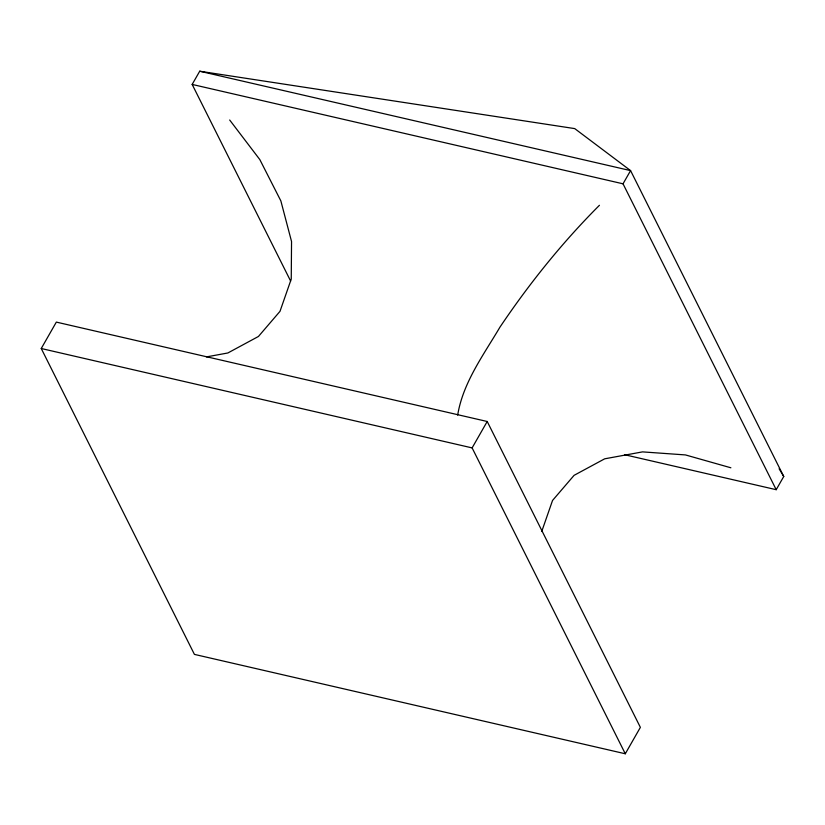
<?xml version="1.0" encoding="UTF-8"?>
<svg xmlns="http://www.w3.org/2000/svg" width="825" height="825" viewBox="0 0 825 825"><rect width="100%" height="100%" fill="white"/><g stroke="black" fill="none" stroke-linecap="round" stroke-linejoin="round"><path stroke-width="1.24" d="M457.679 415.13C462.959 382.635 483.532 354.987 499.919 327.195C529.238 283.604 562.279 242.468 599.435 205.291M541.716 531.537L552.544 500.455L574.097 475.334L604.694 458.813L642.541 451.883L685.441 454.926L730.878 467.785M41.25 348.511L56.337 322.101L487.204 421.493L640.375 727.361L625.288 753.772L194.422 654.39L41.25 348.511L472.117 447.903L625.288 753.772M290.637 281.067L192.163 84.428L199.712 71.228L574.736 128.607L630.578 170.61L783.75 476.489L776.201 489.689L624.649 454.73M472.117 447.903L487.204 421.493M776.201 489.689L623.03 183.81L630.578 170.61L199.712 71.228M206.405 356.905L227.855 352.976L258.442 336.466L279.995 311.334L291.246 279.067L291.545 241.529L280.861 200.918L259.834 159.607L229.68 120.007M192.163 84.428L623.03 183.81M779.109 468.755L783.75 476.489"/></g></svg>
